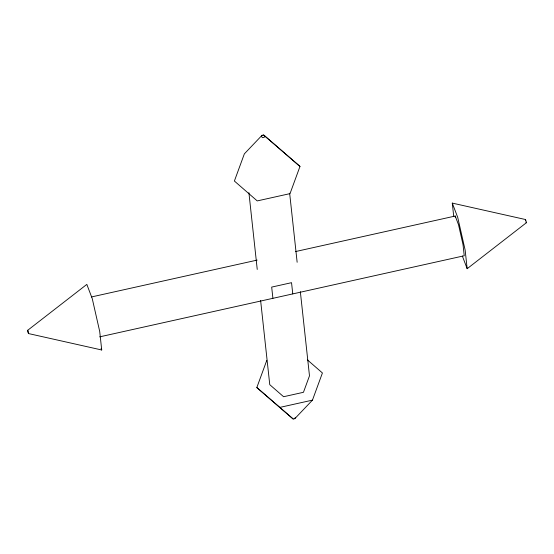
<?xml version="1.0" encoding="UTF-8"?>
<svg xmlns="http://www.w3.org/2000/svg" width="554" height="554" viewBox="0 0 554 554"><rect width="100%" height="100%" fill="white"/><g stroke="black" fill="none" stroke-linecap="round" stroke-linejoin="round"><path stroke-width="0.83" d="M261.994 135.335L261.495 136.686L262.631 137.676L264.258 137.309L264.75 135.965L263.614 134.975L261.994 135.335L244.356 153.86L234.39 181.033L257.229 200.915L290.026 193.623L299.984 166.442L263.614 134.975M307.415 359.899L322.421 372.967L312.456 400.14L294.818 418.665L293.191 419.025L256.827 387.558L266.786 360.377M294.818 418.665L295.317 417.314M27.7 330.295L86.833 284.396L92.262 298.661L99.706 331.458L101.721 349.989L28.441 333.55L27.7 330.295L28.441 333.55M462.341 256.017L467.167 268.697L526.3 222.798L526.203 221.877L525.559 219.543L452.279 203.103L453.747 216.579M91.452 296.958L257.153 260.096M295.573 251.551L455.215 216.039L458.504 224.675L463.012 244.536L464.231 255.761L99.623 336.867M279.666 407.439L312.456 400.14M264.75 135.965L299.984 166.442M256.827 387.558L293.191 419.025M526.03 222.092L526.3 222.798M452.279 203.103L457.715 217.362L465.159 250.159L467.167 268.697M101.112 348.404L101.721 349.989M525.559 219.543L525.663 220.464M455.215 216.039L455.395 217.639M289.645 193.208L297.145 262.271M300.337 291.646L309.485 375.841L303.454 392.301L283.593 396.719L269.763 384.677L260.615 300.483M292.761 293.904L291.543 282.678L271.682 287.097L272.9 298.322M248.905 192.66L257.243 269.445"/></g></svg>
